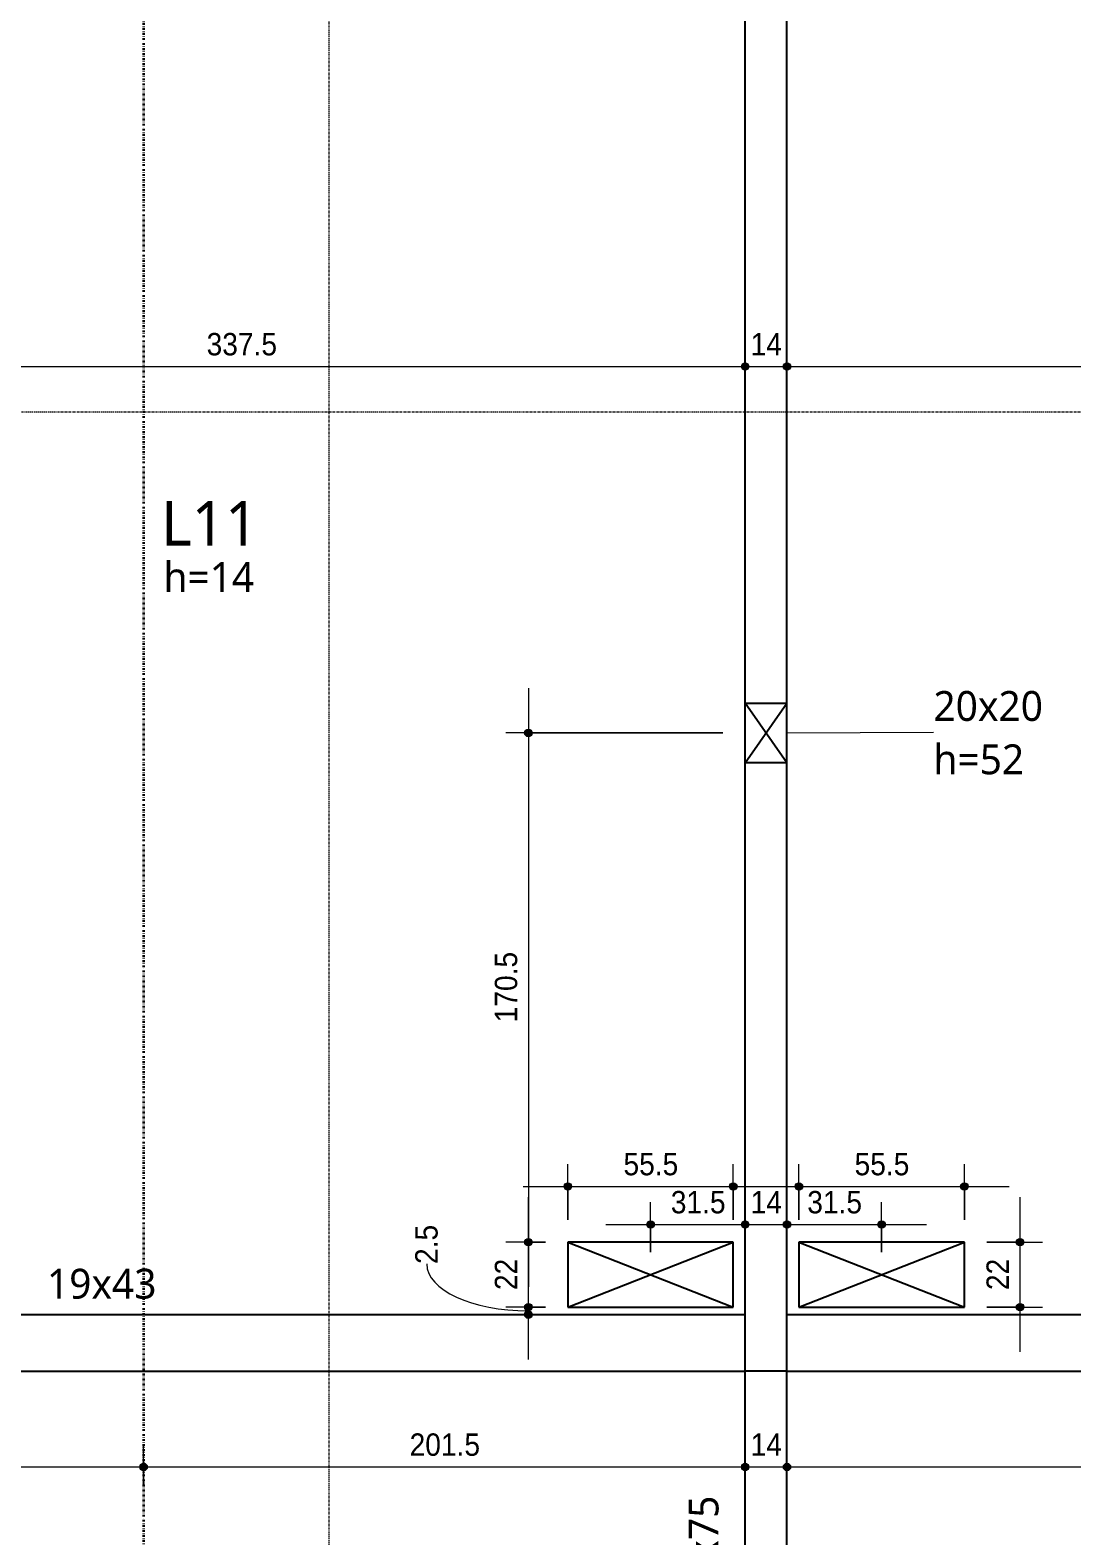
# Model space of a CAD drawing. Extents: x -1981 to 38708, y -3196 to 88064.
# Drawn here: x 210 to 559, y -82 to 422 of the extents above; entities that cross this region are included whole.
import ezdxf

# ---------------------------------------------------------------- set-up
doc = ezdxf.new("R2010")
doc.units = 0
for name, pattern in [('Centro de 6 mm', [1.32, 0.6, -0.24, 0.24, -0.24]), ('Dash dot', [1.5875, 0.635, -0.47625, 0, -0.47625]), ('Traço', [0.635, 0.3175, -0.3175])]:
    doc.linetypes.add(name, pattern=pattern)
for name, color, linetype, lineweight in [('A-ANNO-DIMS', 7, 'Continuous', 9), ('A-ANNO-DIMS-50', 7, 'Continuous', 9), ('A-DETL-THIN', 7, 'Continuous', 25), ('A-FLOR', 7, 'Continuous', 25), ('A-FLOR-IDEN', 7, 'Continuous', 9), ('A-GENM', 7, 'Continuous', 25), ('A-GENM-HDLN', 7, 'Traço', 18), ('A-GENM-IDEN', 7, 'Continuous', 9), ('G-ANNO-SYMB', 7, 'Continuous', 9), ('S-BEAM', 7, 'Continuous', 25), ('S-BEAM-HDLN', 7, 'Traço', 25), ('S-BEAM-IDEN', 7, 'Continuous', 9), ('S-GRID', 7, 'Continuous', 9)]:
    doc.layers.add(name, color=color, linetype=linetype, lineweight=lineweight)
doc.styles.add('Arial_1', font='arial.ttf', dxfattribs={"width": 0.9, "height": 7.5})
doc.styles.add('Gadugi_1', font='gadugi.ttf', dxfattribs={"height": 15})
doc.styles.add('Gadugi_2', font='gadugi.ttf', dxfattribs={"height": 10})
doc.dimstyles.new('PED_1_5mm_ESQ', dxfattribs={"dimscale": 30.48, "dimtxt": 7.651945, "dimasz": 0.328084, "dimexe": 0.246063, "dimexo": 0.246063, "dimgap": 0.049213, "dimtad": 1, "dimdec": 1, "dimrnd": 0.5, "dimdsep": 46, "dimtxsty": 'Arial_1', "dimblk1": 'DOTSMALL', "dimblk2": 'DOTSMALL', "dimsah": 1, "dimcen": 0.09, "dimdle": 0.492126, "dimazin": 0, "dimtfac": 1, "dimtdec": 4, "dimtix": 1, "dimtmove": 0, "dimatfit": 3, "dimfxl": 1, "dimtvp": 1, "dimtolj": 1, "dimtzin": 0, "dimarcsym": 2})
doc.dimstyles.new('PED_1_5mm_ESQ_1', dxfattribs={"dimscale": 30.48, "dimtxt": 7.651945, "dimasz": 0.328084, "dimexe": 0.246063, "dimexo": 0.246063, "dimgap": 0.049213, "dimtad": 1, "dimdec": 1, "dimrnd": 0.5, "dimdsep": 46, "dimtxsty": 'Arial_1', "dimblk1": 'DOTSMALL', "dimblk2": 'DOTSMALL', "dimsah": 1, "dimcen": 0.09, "dimdle": 0.492126, "dimazin": 0, "dimtfac": 1, "dimtdec": 4, "dimtix": 1, "dimtmove": 1, "dimatfit": 3, "dimfxl": 1, "dimtvp": 1, "dimtolj": 1, "dimtzin": 0, "dimarcsym": 2})
doc.dimstyles.new('PED_1_5mm_ESQ_3', dxfattribs={"dimscale": 30.48, "dimtxt": 7.651945, "dimasz": 0.328084, "dimexe": 0.246063, "dimexo": 0.246063, "dimgap": 0.049213, "dimtad": 1, "dimdec": 1, "dimrnd": 0.5, "dimdsep": 46, "dimtxsty": 'Arial_1', "dimblk1": 'DOTSMALL', "dimblk2": 'DOTSMALL', "dimsah": 1, "dimcen": 0.09, "dimdle": 0.492126, "dimazin": 0, "dimtfac": 1, "dimtdec": 4, "dimtix": 1, "dimtmove": 0, "dimatfit": 3, "dimfxl": 1, "dimtvp": 1, "dimtolj": 1, "dimtzin": 0, "dimarcsym": 2})

# ---------------------------------------------------------------- blocks, each defined once
blk = doc.blocks.new('PED_FURO_RETANGULAR_R04_2020 - 20x20x52-3604807-PL D 001 - FORMA DO 1º PAVIMENTO')
at = {"layer": 'A-GENM-HDLN'}
for p, q in [((-10, -7), (-10, 7)), ((-9.99, 7), (9.99, -7)), ((-9.99, -7), (9.99, 7)), ((10, 7), (10, -7))]:
    blk.add_line(p, q, dxfattribs=at)
blk = doc.blocks.new('DIMBLOCK121-PL D 001 - FORMA DO 1º PAVIMENTO')
at = {"layer": 'A-ANNO-DIMS-50', "transparency": 16777216}
h = blk.add_hatch(color=256, dxfattribs=at)
edge = h.paths.add_edge_path(flags=0)
edge.add_arc((112.14, 309.56), 1.25, 0, 360)
h = blk.add_hatch(color=256, dxfattribs=at)
edge = h.paths.add_edge_path(flags=0)
edge.add_arc((449.65, 309.56), 1.25, 0, 360)
for p, q in [((112.14, 303.83), (112.14, 317.06)), ((449.65, 303.83), (449.65, 317.06)), ((97.14, 309.56), (449.65, 309.56)), ((112.14, 309.56), (112.14, 303.83)), ((449.65, 309.56), (449.65, 303.83))]:
    blk.add_line(p, q, dxfattribs=at)
for centre in [(112.14, 309.56), (449.65, 309.56)]:
    blk.add_circle(centre, 1.25, dxfattribs=at)
at = {"layer": 'A-ANNO-DIMS-50', "color": 0, "transparency": 16777216, "insert": (269.24, 320.79), "char_height": 7.5, "width": 27.9708, "attachment_point": 1, "line_spacing_factor": 0.941778, "style": 'Arial_1'}
blk.add_mtext('337.5', dxfattribs=at)
blk = doc.blocks.new('_DotSmall')
at = {"color": 0, "linetype": 'ByBlock', "const_width": 0.5}
blk.add_lwpolyline([(-0.0625, 0, 1), (0.0625, 0, 1)], format="xyb", close=True, dxfattribs=at)
blk = doc.blocks.new('DIMBLOCK122-PL D 001 - FORMA DO 1º PAVIMENTO')
at = {"layer": 'A-ANNO-DIMS-50', "transparency": 16777216}
h = blk.add_hatch(color=256, dxfattribs=at)
edge = h.paths.add_edge_path(flags=0)
edge.add_arc((449.65, 309.56), 1.25, 0, 360)
h = blk.add_hatch(color=256, dxfattribs=at)
edge = h.paths.add_edge_path(flags=0)
edge.add_arc((463.65, 309.56), 1.25, 0, 360)
for p, q in [((449.65, 303.83), (449.65, 317.06)), ((463.65, 303.83), (463.65, 317.06)), ((449.65, 309.56), (463.65, 309.56)), ((449.65, 309.56), (449.65, 303.83)), ((463.65, 309.56), (463.65, 303.83))]:
    blk.add_line(p, q, dxfattribs=at)
for centre in [(449.65, 309.56), (463.65, 309.56)]:
    blk.add_circle(centre, 1.25, dxfattribs=at)
at = {"layer": 'A-ANNO-DIMS-50', "color": 0, "transparency": 16777216, "insert": (451.47, 320.79), "char_height": 7.5, "width": 12.4315, "attachment_point": 1, "line_spacing_factor": 0.941778, "style": 'Arial_1'}
blk.add_mtext('14', dxfattribs=at)
blk = doc.blocks.new('DIMBLOCK123-PL D 001 - FORMA DO 1º PAVIMENTO')
at = {"layer": 'A-ANNO-DIMS-50', "transparency": 16777216}
h = blk.add_hatch(color=256, dxfattribs=at)
edge = h.paths.add_edge_path(flags=0)
edge.add_arc((463.65, 309.56), 1.25, 0, 360)
h = blk.add_hatch(color=256, dxfattribs=at)
edge = h.paths.add_edge_path(flags=0)
edge.add_arc((811.15, 309.56), 1.25, 0, 360)
for p, q in [((463.65, 303.83), (463.65, 317.06)), ((811.15, 303.83), (811.15, 317.06)), ((463.65, 309.56), (811.15, 309.56)), ((463.65, 309.56), (463.65, 303.83)), ((811.15, 309.56), (811.15, 303.83))]:
    blk.add_line(p, q, dxfattribs=at)
for centre in [(463.65, 309.56), (811.15, 309.56)]:
    blk.add_circle(centre, 1.25, dxfattribs=at)
at = {"layer": 'A-ANNO-DIMS-50', "color": 0, "transparency": 16777216, "insert": (625.74, 320.79), "char_height": 7.5, "width": 27.9708, "attachment_point": 1, "line_spacing_factor": 0.941778, "style": 'Arial_1'}
blk.add_mtext('347.5', dxfattribs=at)
blk = doc.blocks.new('DIMBLOCK290-PL D 001 - FORMA DO 1º PAVIMENTO')
at = {"layer": 'A-ANNO-DIMS-50', "transparency": 16777216}
h = blk.add_hatch(color=256, dxfattribs=at)
edge = h.paths.add_edge_path(flags=0)
edge.add_arc((93.14, -58.91), 1.25, 0, 360)
h = blk.add_hatch(color=256, dxfattribs=at)
edge = h.paths.add_edge_path(flags=0)
edge.add_arc((248.14, -58.91), 1.25, 0, 360)
for p, q in [((93.14, -34.38), (93.14, -66.41)), ((93.14, -58.91), (93.14, -34.38)), ((248.14, -64.64), (248.14, -51.41)), ((93.14, -58.91), (248.14, -58.91)), ((248.14, -58.91), (248.14, -64.64))]:
    blk.add_line(p, q, dxfattribs=at)
for centre in [(93.14, -58.91), (248.14, -58.91)]:
    blk.add_circle(centre, 1.25, dxfattribs=at)
at = {"layer": 'A-ANNO-DIMS-50', "color": 0, "transparency": 16777216, "insert": (162.87, -47.67), "char_height": 7.5, "width": 18.6472, "attachment_point": 1, "line_spacing_factor": 0.941778, "style": 'Arial_1'}
blk.add_mtext('155', dxfattribs=at)
blk = doc.blocks.new('DIMBLOCK291-PL D 001 - FORMA DO 1º PAVIMENTO')
at = {"layer": 'A-ANNO-DIMS-50', "transparency": 16777216}
h = blk.add_hatch(color=256, dxfattribs=at)
edge = h.paths.add_edge_path(flags=0)
edge.add_arc((248.14, -58.91), 1.25, 0, 360)
h = blk.add_hatch(color=256, dxfattribs=at)
edge = h.paths.add_edge_path(flags=0)
edge.add_arc((449.65, -58.91), 1.25, 0, 360)
for p, q in [((248.14, -64.64), (248.14, -51.41)), ((449.65, -64.64), (449.65, -51.41)), ((248.14, -58.91), (449.65, -58.91)), ((248.14, -58.91), (248.14, -64.64)), ((449.65, -58.91), (449.65, -64.64))]:
    blk.add_line(p, q, dxfattribs=at)
for centre in [(248.14, -58.91), (449.65, -58.91)]:
    blk.add_circle(centre, 1.25, dxfattribs=at)
at = {"layer": 'A-ANNO-DIMS-50', "color": 0, "transparency": 16777216, "insert": (337.24, -47.67), "char_height": 7.5, "width": 27.9708, "attachment_point": 1, "line_spacing_factor": 0.941778, "style": 'Arial_1'}
blk.add_mtext('201.5', dxfattribs=at)
blk = doc.blocks.new('DIMBLOCK292-PL D 001 - FORMA DO 1º PAVIMENTO')
at = {"layer": 'A-ANNO-DIMS-50', "transparency": 16777216}
h = blk.add_hatch(color=256, dxfattribs=at)
edge = h.paths.add_edge_path(flags=0)
edge.add_arc((449.65, -58.91), 1.25, 0, 360)
h = blk.add_hatch(color=256, dxfattribs=at)
edge = h.paths.add_edge_path(flags=0)
edge.add_arc((463.65, -58.91), 1.25, 0, 360)
for p, q in [((449.65, -64.64), (449.65, -51.41)), ((463.65, -64.64), (463.65, -51.41)), ((449.65, -58.91), (478.65, -58.91)), ((449.65, -58.91), (449.65, -64.64)), ((463.65, -58.91), (463.65, -64.64))]:
    blk.add_line(p, q, dxfattribs=at)
for centre in [(449.65, -58.91), (463.65, -58.91)]:
    blk.add_circle(centre, 1.25, dxfattribs=at)
at = {"layer": 'A-ANNO-DIMS-50', "color": 0, "transparency": 16777216, "insert": (451.47, -47.67), "char_height": 7.5, "width": 12.4315, "attachment_point": 1, "line_spacing_factor": 0.941778, "style": 'Arial_1'}
blk.add_mtext('14', dxfattribs=at)
blk = doc.blocks.new('DIMBLOCK293-PL D 001 - FORMA DO 1º PAVIMENTO')
at = {"layer": 'A-ANNO-DIMS-50', "transparency": 16777216}
h = blk.add_hatch(color=256, dxfattribs=at)
edge = h.paths.add_edge_path(flags=0)
edge.add_arc((463.65, -58.91), 1.25, 0, 360)
h = blk.add_hatch(color=256, dxfattribs=at)
edge = h.paths.add_edge_path(flags=0)
edge.add_arc((768.61, -58.91), 1.25, 0, 360)
for p, q in [((768.61, -34.38), (768.61, -66.41)), ((768.61, -58.91), (768.61, -34.38)), ((463.65, -64.64), (463.65, -51.41)), ((448.65, -58.91), (768.61, -58.91)), ((463.65, -58.91), (463.65, -64.64))]:
    blk.add_line(p, q, dxfattribs=at)
for centre in [(463.65, -58.91), (768.61, -58.91)]:
    blk.add_circle(centre, 1.25, dxfattribs=at)
at = {"layer": 'A-ANNO-DIMS-50', "color": 0, "transparency": 16777216, "insert": (608.36, -47.67), "char_height": 7.5, "width": 18.6472, "attachment_point": 1, "line_spacing_factor": 0.941778, "style": 'Arial_1'}
blk.add_mtext('305', dxfattribs=at)
blk = doc.blocks.new('DIMBLOCK297-PL D 001 - FORMA DO 1º PAVIMENTO')
at = {"layer": 'A-ANNO-DIMS-50', "transparency": 16777216}
h = blk.add_hatch(color=256, dxfattribs=at)
edge = h.paths.add_edge_path(flags=0)
edge.add_arc((467.64, 35.02), 1.25, 0, 360)
h = blk.add_hatch(color=256, dxfattribs=at)
edge = h.paths.add_edge_path(flags=0)
edge.add_arc((523.07, 35.02), 1.25, 0, 360)
for p, q in [((467.64, 23.88), (467.64, 42.52)), ((523.07, 23.88), (523.07, 42.52)), ((452.64, 35.02), (538.07, 35.02)), ((467.64, 35.02), (467.64, 23.88)), ((523.07, 35.02), (523.07, 23.88))]:
    blk.add_line(p, q, dxfattribs=at)
for centre in [(467.64, 35.02), (523.07, 35.02)]:
    blk.add_circle(centre, 1.25, dxfattribs=at)
at = {"layer": 'A-ANNO-DIMS-50', "color": 0, "transparency": 16777216, "insert": (486.29, 46.26), "char_height": 7.5, "width": 21.7551, "attachment_point": 1, "line_spacing_factor": 0.941778, "style": 'Arial_1'}
blk.add_mtext('55.5', dxfattribs=at)
blk = doc.blocks.new('DIMBLOCK298-PL D 001 - FORMA DO 1º PAVIMENTO')
at = {"layer": 'A-ANNO-DIMS-50', "transparency": 16777216}
h = blk.add_hatch(color=256, dxfattribs=at)
edge = h.paths.add_edge_path(flags=0)
edge.add_arc((541.71, 16.38), 1.25, 0, 360)
h = blk.add_hatch(color=256, dxfattribs=at)
edge = h.paths.add_edge_path(flags=0)
edge.add_arc((541.71, -5.38), 1.25, 0, 360)
for p, q in [((541.71, -20.38), (541.71, 31.38)), ((530.57, 16.38), (549.21, 16.38)), ((541.71, 16.38), (530.57, 16.38)), ((530.57, -5.38), (549.21, -5.38)), ((541.71, -5.38), (530.57, -5.38))]:
    blk.add_line(p, q, dxfattribs=at)
for centre in [(541.71, 16.38), (541.71, -5.38)]:
    blk.add_circle(centre, 1.25, dxfattribs=at)
at = {"layer": 'A-ANNO-DIMS-50', "color": 0, "transparency": 16777216, "insert": (530.47, 0.32), "char_height": 7.5, "width": 12.4315, "attachment_point": 1, "rotation": 90, "line_spacing_factor": 0.941778, "style": 'Arial_1'}
blk.add_mtext('22', dxfattribs=at)
blk = doc.blocks.new('DIMBLOCK299-PL D 001 - FORMA DO 1º PAVIMENTO')
at = {"layer": 'A-ANNO-DIMS-50', "transparency": 16777216}
h = blk.add_hatch(color=256, dxfattribs=at)
edge = h.paths.add_edge_path(flags=0)
edge.add_arc((390.23, 35.02), 1.25, 0, 360)
h = blk.add_hatch(color=256, dxfattribs=at)
edge = h.paths.add_edge_path(flags=0)
edge.add_arc((445.66, 35.02), 1.25, 0, 360)
for p, q in [((390.23, 23.88), (390.23, 42.52)), ((445.66, 23.88), (445.66, 42.52)), ((375.23, 35.02), (460.66, 35.02)), ((390.23, 35.02), (390.23, 23.88)), ((445.66, 35.02), (445.66, 23.88))]:
    blk.add_line(p, q, dxfattribs=at)
for centre in [(390.23, 35.02), (445.66, 35.02)]:
    blk.add_circle(centre, 1.25, dxfattribs=at)
at = {"layer": 'A-ANNO-DIMS-50', "color": 0, "transparency": 16777216, "insert": (408.88, 46.26), "char_height": 7.5, "width": 21.7551, "attachment_point": 1, "line_spacing_factor": 0.941778, "style": 'Arial_1'}
blk.add_mtext('55.5', dxfattribs=at)
blk = doc.blocks.new('DIMBLOCK300-PL D 001 - FORMA DO 1º PAVIMENTO')
at = {"layer": 'A-ANNO-DIMS-50', "transparency": 16777216}
h = blk.add_hatch(color=256, dxfattribs=at)
edge = h.paths.add_edge_path(flags=0)
edge.add_arc((377.02, 16.38), 1.25, 0, 360)
h = blk.add_hatch(color=256, dxfattribs=at)
edge = h.paths.add_edge_path(flags=0)
edge.add_arc((377.02, -5.38), 1.25, 0, 360)
for p, q in [((377.02, -20.38), (377.02, 31.38)), ((382.73, 16.38), (369.52, 16.38)), ((377.02, 16.38), (382.73, 16.38)), ((382.73, -5.38), (369.52, -5.38)), ((377.02, -5.38), (382.73, -5.38))]:
    blk.add_line(p, q, dxfattribs=at)
for centre in [(377.02, 16.38), (377.02, -5.38)]:
    blk.add_circle(centre, 1.25, dxfattribs=at)
at = {"layer": 'A-ANNO-DIMS-50', "color": 0, "transparency": 16777216, "insert": (365.78, 0.32), "char_height": 7.5, "width": 12.4315, "attachment_point": 1, "rotation": 90, "line_spacing_factor": 0.941778, "style": 'Arial_1'}
blk.add_mtext('22', dxfattribs=at)
blk = doc.blocks.new('DIMBLOCK301-PL D 001 - FORMA DO 1º PAVIMENTO')
at = {"layer": 'A-ANNO-DIMS-50', "transparency": 16777216}
h = blk.add_hatch(color=256, dxfattribs=at)
edge = h.paths.add_edge_path(flags=0)
edge.add_arc((463.65, 22.27), 1.25, 0, 360)
h = blk.add_hatch(color=256, dxfattribs=at)
edge = h.paths.add_edge_path(flags=0)
edge.add_arc((495.35, 22.27), 1.25, 0, 360)
for p, q in [((463.65, 16.54), (463.65, 29.77)), ((495.35, 13), (495.35, 29.77)), ((448.65, 22.27), (510.35, 22.27)), ((463.65, 22.27), (463.65, 16.54)), ((495.35, 22.27), (495.35, 13))]:
    blk.add_line(p, q, dxfattribs=at)
for centre in [(463.65, 22.27), (495.35, 22.27)]:
    blk.add_circle(centre, 1.25, dxfattribs=at)
at = {"layer": 'A-ANNO-DIMS-50', "color": 0, "transparency": 16777216, "insert": (470.44, 33.51), "char_height": 7.5, "width": 21.7551, "attachment_point": 1, "line_spacing_factor": 0.941778, "style": 'Arial_1'}
blk.add_mtext('31.5', dxfattribs=at)
blk = doc.blocks.new('DIMBLOCK302-PL D 001 - FORMA DO 1º PAVIMENTO')
at = {"layer": 'A-ANNO-DIMS-50', "transparency": 16777216}
h = blk.add_hatch(color=256, dxfattribs=at)
edge = h.paths.add_edge_path(flags=0)
edge.add_arc((417.95, 22.27), 1.25, 0, 360)
h = blk.add_hatch(color=256, dxfattribs=at)
edge = h.paths.add_edge_path(flags=0)
edge.add_arc((449.65, 22.27), 1.25, 0, 360)
for p, q in [((417.95, 13), (417.95, 29.77)), ((449.65, 16.54), (449.65, 29.77)), ((402.95, 22.27), (449.65, 22.27)), ((417.95, 22.27), (417.95, 13)), ((449.65, 22.27), (449.65, 16.54))]:
    blk.add_line(p, q, dxfattribs=at)
for centre in [(417.95, 22.27), (449.65, 22.27)]:
    blk.add_circle(centre, 1.25, dxfattribs=at)
at = {"layer": 'A-ANNO-DIMS-50', "color": 0, "transparency": 16777216, "insert": (424.73, 33.51), "char_height": 7.5, "width": 21.7551, "attachment_point": 1, "line_spacing_factor": 0.941778, "style": 'Arial_1'}
blk.add_mtext('31.5', dxfattribs=at)
blk = doc.blocks.new('DIMBLOCK303-PL D 001 - FORMA DO 1º PAVIMENTO')
at = {"layer": 'A-ANNO-DIMS-50', "transparency": 16777216}
h = blk.add_hatch(color=256, dxfattribs=at)
edge = h.paths.add_edge_path(flags=0)
edge.add_arc((449.65, 22.27), 1.25, 0, 360)
h = blk.add_hatch(color=256, dxfattribs=at)
edge = h.paths.add_edge_path(flags=0)
edge.add_arc((463.65, 22.27), 1.25, 0, 360)
for p, q in [((449.65, 16.54), (449.65, 29.77)), ((463.65, 16.54), (463.65, 29.77)), ((449.65, 22.27), (478.65, 22.27)), ((449.65, 22.27), (449.65, 16.54)), ((463.65, 22.27), (463.65, 16.54))]:
    blk.add_line(p, q, dxfattribs=at)
for centre in [(449.65, 22.27), (463.65, 22.27)]:
    blk.add_circle(centre, 1.25, dxfattribs=at)
at = {"layer": 'A-ANNO-DIMS-50', "color": 0, "transparency": 16777216, "insert": (451.47, 33.51), "char_height": 7.5, "width": 12.4315, "attachment_point": 1, "line_spacing_factor": 0.941778, "style": 'Arial_1'}
blk.add_mtext('14', dxfattribs=at)
blk = doc.blocks.new('DIMBLOCK304-PL D 001 - FORMA DO 1º PAVIMENTO')
at = {"layer": 'A-ANNO-DIMS-50', "transparency": 16777216}
h = blk.add_hatch(color=256, dxfattribs=at)
edge = h.paths.add_edge_path(flags=0)
edge.add_arc((377.02, -5.38), 1.25, 0, 360)
h = blk.add_hatch(color=256, dxfattribs=at)
edge = h.paths.add_edge_path(flags=0)
edge.add_arc((377.02, -7.88), 1.25, 0, 360)
for p, q in [((377.02, -22.88), (377.02, 9.62)), ((382.73, -5.38), (369.52, -5.38)), ((382.75, -7.88), (369.52, -7.88)), ((377.02, -5.38), (382.73, -5.38)), ((377.02, -7.88), (382.75, -7.88))]:
    blk.add_line(p, q, dxfattribs=at)
for centre in [(377.02, -5.38), (377.02, -7.88)]:
    blk.add_circle(centre, 1.25, dxfattribs=at)
blk.add_ellipse((377.02, 9.06), major_axis=(34.05, 0), ratio=0.460818, start_param=3.141593, end_param=4.712389, dxfattribs=at)
at = {"layer": 'A-ANNO-DIMS-50', "color": 0, "transparency": 16777216, "insert": (339.12, 9.06), "char_height": 7.5, "width": 15.5393, "attachment_point": 1, "rotation": 90, "line_spacing_factor": 0.941778, "style": 'Arial_1'}
blk.add_mtext('2.5', dxfattribs=at)
blk = doc.blocks.new('DIMBLOCK306-PL D 001 - FORMA DO 1º PAVIMENTO')
at = {"layer": 'A-ANNO-DIMS-50', "transparency": 16777216}
h = blk.add_hatch(color=256, dxfattribs=at)
edge = h.paths.add_edge_path(flags=0)
edge.add_arc((377.02, 186.86), 1.25, 0, 360)
h = blk.add_hatch(color=256, dxfattribs=at)
edge = h.paths.add_edge_path(flags=0)
edge.add_arc((377.02, 16.38), 1.25, 0, 360)
for p, q in [((377.02, 201.86), (377.02, 1.38)), ((442.15, 186.86), (369.52, 186.86)), ((377.02, 186.86), (442.15, 186.86)), ((382.73, 16.38), (369.52, 16.38)), ((377.02, 16.38), (382.73, 16.38))]:
    blk.add_line(p, q, dxfattribs=at)
for centre in [(377.02, 186.86), (377.02, 16.38)]:
    blk.add_circle(centre, 1.25, dxfattribs=at)
at = {"layer": 'A-ANNO-DIMS-50', "color": 0, "transparency": 16777216, "insert": (365.78, 89.97), "char_height": 7.5, "width": 27.9708, "attachment_point": 1, "rotation": 90, "line_spacing_factor": 0.941778, "style": 'Arial_1'}
blk.add_mtext('170.5', dxfattribs=at)

msp = doc.modelspace()

# ---------------------------------------------------------------- linework, layer by layer
at = {"layer": 'A-DETL-THIN'}
for p, q in [((449.65, 196.86), (463.65, 196.86)), ((463.65, 176.86), (449.65, 196.86)), ((449.65, 176.86), (463.65, 196.86)), ((463.65, 176.86), (449.65, 176.86)), ((390.23, 16.38), (445.66, -5.38)), ((390.23, -5.38), (445.66, 16.38)), ((467.64, 16.38), (523.07, -5.38)), ((467.64, -5.38), (523.07, 16.38))]:
    msp.add_line(p, q, dxfattribs=at)
at = {"layer": 'A-FLOR'}
for p, q in [((390.23, 16.38), (390.23, -5.38)), ((445.66, 16.38), (390.23, 16.38)), ((445.66, -5.38), (445.66, 16.38)), ((523.07, 16.38), (467.64, 16.38)), ((467.64, 16.38), (467.64, -5.38)), ((523.07, -5.38), (523.07, 16.38)), ((390.23, -5.38), (445.66, -5.38)), ((467.64, -5.38), (523.07, -5.38))]:
    msp.add_line(p, q, dxfattribs=at)
at = {"layer": 'A-GENM-IDEN'}
msp.add_line((463.65, 186.86), (512.7, 187.11), dxfattribs=at)
at = {"layer": 'G-ANNO-SYMB', "linetype": 'Centro de 6 mm'}
for p, q in [((310.31, -1021.05), (310.31, 1884.4)), ((-1858.44, 294.37), (1460.09, 294.37))]:
    msp.add_line(p, q, dxfattribs=at)
at = {"layer": 'S-BEAM'}
for p, q in [((449.65, -181.88), (449.65, 506.12)), ((463.65, -181.88), (463.65, 506.12)), ((117.14, -7.88), (449.65, -7.88)), ((463.65, -7.88), (808.65, -7.88)), ((117.14, -26.88), (449.65, -26.88)), ((463.65, -26.88), (808.65, -26.88))]:
    msp.add_line(p, q, dxfattribs=at)
at = {"layer": 'S-BEAM-HDLN', "linetype": 'Continuous'}
msp.add_line((463.65, -26.88), (449.65, -26.88), dxfattribs=at)
at = {"layer": 'S-GRID', "color": 40, "linetype": 'Dash dot', "lineweight": 35, "true_color": 0xffc000}
msp.add_line((248.14, 1965.3), (248.14, -1105.7), dxfattribs=at)

# ---------------------------------------------------------------- block references
at = {"layer": 'A-GENM', "linetype": 'Traço', "lineweight": 18, "rotation": 89.9999999999999}
msp.add_blockref('PED_FURO_RETANGULAR_R04_2020 - 20x20x52-3604807-PL D 001 - FORMA DO 1º PAVIMENTO', (456.65, 186.86), dxfattribs=at)

# ---------------------------------------------------------------- texts
at = {"layer": 'A-FLOR-IDEN', "attachment_point": 1}
for s, insert, char_height, width, style in [('L11', (254.01, 264.55), 15, 40.0844, 'Gadugi_1'), ('h=14', (254.79, 244.08), 10, 39.6835, 'Gadugi_2')]:
    msp.add_mtext(s, dxfattribs=dict(at, insert=insert, char_height=char_height, width=width, style=style))
at = {"layer": 'A-GENM-IDEN', "char_height": 10, "attachment_point": 1, "style": 'Gadugi_2'}
for s, insert, width in [('20x20', (512.7, 200.9), 44.8945), ('h=52', (512.7, 183.04), 39.6835)]:
    msp.add_mtext(s, dxfattribs=dict(at, insert=insert, width=width))
at = {"layer": 'S-BEAM-IDEN', "insert": (215.76, 7.46), "char_height": 10, "width": 44.8945, "attachment_point": 1, "style": 'Gadugi_2'}
msp.add_mtext('19x43', dxfattribs=at)
at = {"layer": 'S-BEAM-IDEN', "insert": (430.7, -105.2), "char_height": 10, "width": 44.8945, "attachment_point": 1, "rotation": 90, "style": 'Gadugi_2'}
msp.add_mtext('14x75', dxfattribs=at)

# ---------------------------------------------------------------- dimensions: what is measured, and where the dimension line sits
at = {"layer": 'A-ANNO-DIMS'}
for base, p1, p2, dimstyle, override, picture, middle in [((449.65, 309.56), (112.14, 311.33), (449.65, 311.33), 'PED_1_5mm_ESQ', {"dimpost": '<>', "dimfxl": 337.514053}, 'DIMBLOCK121-PL D 001 - FORMA DO 1º PAVIMENTO', (280.89, 314.89)), ((463.65, 309.56), (449.65, 311.33), (463.65, 311.33), 'PED_1_5mm_ESQ', {"dimpost": '<>', "dimfxl": 14}, 'DIMBLOCK122-PL D 001 - FORMA DO 1º PAVIMENTO', (456.65, 314.82)), ((811.15, 309.56), (463.65, 311.33), (811.15, 311.33), 'PED_1_5mm_ESQ', {"dimpost": '<>', "dimfxl": 347.498255}, 'DIMBLOCK123-PL D 001 - FORMA DO 1º PAVIMENTO', (637.4, 314.89)), ((445.66, 35.02), (390.23, 16.38), (445.66, 16.38), 'PED_1_5mm_ESQ_3', {"dimpost": '<>', "dimfxl": 55.433059}, 'DIMBLOCK299-PL D 001 - FORMA DO 1º PAVIMENTO', (417.95, 40.34)), ((523.07, 35.02), (467.64, 16.38), (523.07, 16.38), 'PED_1_5mm_ESQ_3', {"dimpost": '<>', "dimfxl": 55.433059}, 'DIMBLOCK297-PL D 001 - FORMA DO 1º PAVIMENTO', (495.35, 40.34)), ((449.65, 22.27), (417.95, 5.5), (449.65, 24.04), 'PED_1_5mm_ESQ_3', {"dimpost": '<>', "dimfxl": 36.724888}, 'DIMBLOCK302-PL D 001 - FORMA DO 1º PAVIMENTO', (433.8, 27.6)), ((463.65, 22.27), (449.65, 24.04), (463.65, 24.04), 'PED_1_5mm_ESQ_3', {"dimpost": '<>', "dimfxl": 14}, 'DIMBLOCK303-PL D 001 - FORMA DO 1º PAVIMENTO', (456.65, 27.54)), ((495.35, 22.27), (463.65, 24.04), (495.35, 5.5), 'PED_1_5mm_ESQ_3', {"dimpost": '<>', "dimfxl": 36.724888}, 'DIMBLOCK301-PL D 001 - FORMA DO 1º PAVIMENTO', (479.5, 27.6)), ((248.14, -58.91), (93.14, -26.88), (248.14, -57.14), 'PED_1_5mm_ESQ_3', {"dimpost": '<>', "dimfxl": 157.9303}, 'DIMBLOCK290-PL D 001 - FORMA DO 1º PAVIMENTO', (170.64, -53.58)), ((768.61, -58.91), (463.65, -57.14), (768.61, -26.88), 'PED_1_5mm_ESQ_3', {"dimpost": '<>', "dimfxl": 306.460122}, 'DIMBLOCK293-PL D 001 - FORMA DO 1º PAVIMENTO', (616.13, -53.58)), ((449.65, -58.91), (248.14, -57.14), (449.65, -57.14), 'PED_1_5mm_ESQ_3', {"dimpost": '<>', "dimfxl": 201.509533}, 'DIMBLOCK291-PL D 001 - FORMA DO 1º PAVIMENTO', (348.89, -53.58)), ((463.65, -58.91), (449.65, -57.14), (463.65, -57.14), 'PED_1_5mm_ESQ_3', {"dimpost": '<>', "dimfxl": 14}, 'DIMBLOCK292-PL D 001 - FORMA DO 1º PAVIMENTO', (456.65, -53.64))]:
    dim = msp.add_linear_dim(base=base, p1=p1, p2=p2, dimstyle=dimstyle, override=override, dxfattribs=at)
    dim.commit()
    dim.dimension.update_dxf_attribs({"geometry": picture, "text_midpoint": middle})
for base, p1, p2, override, picture, middle in [((377.02, 16.38), (449.65, 186.86), (390.23, 16.38), {"dimpost": '<>', "dimfxl": 180.53956}, 'DIMBLOCK306-PL D 001 - FORMA DO 1º PAVIMENTO', (371.69, 101.62)), ((377.02, 16.38), (390.23, -5.38), (390.23, 16.38), {"dimpost": '<>', "dimfxl": 21.760135}, 'DIMBLOCK300-PL D 001 - FORMA DO 1º PAVIMENTO', (371.76, 5.5)), ((541.71, 16.38), (523.07, -5.38), (523.07, 16.38), {"dimpost": '<>', "dimfxl": 21.760135}, 'DIMBLOCK298-PL D 001 - FORMA DO 1º PAVIMENTO', (536.44, 5.5))]:
    dim = msp.add_linear_dim(base=base, p1=p1, p2=p2, angle=90, dimstyle='PED_1_5mm_ESQ_3', override=override, dxfattribs=at)
    dim.commit()
    dim.dimension.update_dxf_attribs({"geometry": picture, "text_midpoint": middle})
dim = msp.add_linear_dim(base=(377.02, -5.38), p1=(375.25, -7.88), p2=(390.23, -5.38), angle=90, dimstyle='PED_1_5mm_ESQ_1', override={"dimpost": '<>', "dimfxl": 15.184286}, dxfattribs=at)
dim.commit()
dim.dimension.update_dxf_attribs({"geometry": 'DIMBLOCK304-PL D 001 - FORMA DO 1º PAVIMENTO', "text_midpoint": (344.12, 16.83), "dimtype": 160, "text_rotation": 90})

doc.saveas('drawing.dxf')
